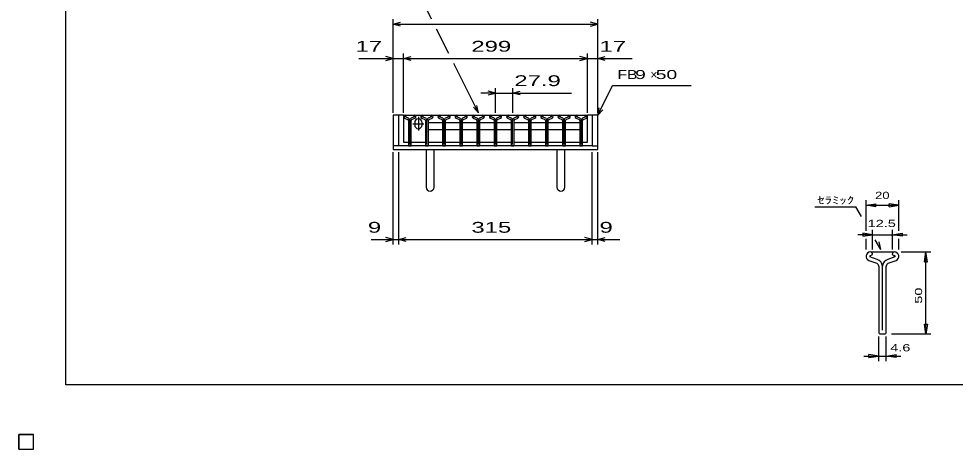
# Model space of a CAD drawing. Units: millimetres, scale not verified. Extents: x -1456 to 1389, y -1026 to 839.
# Drawn here: x -1456 to 68, y -1026 to -326 of the extents above; entities that cross this region are included whole.
import ezdxf
from ezdxf.enums import TextEntityAlignment as Align

# ---------------------------------------------------------------- set-up
doc = ezdxf.new("R2010")
doc.units = ezdxf.units.MM
doc.header["$LTSCALE"] = 8
for name, color, linetype, lineweight in [('0_2', 150, 'Continuous', 25), ('16', 3, 'Continuous', 25), ('19', 6, 'Continuous', 25), ('22', 2, 'Continuous', 25), ('32', 4, 'Continuous', 25)]:
    doc.layers.add(name, color=color, linetype=linetype, lineweight=lineweight)
doc.styles.add('ベクトル', font='')
doc.styles.get('ベクトル').set_extended_font_data('ベクトル')

msp = doc.modelspace()

# ---------------------------------------------------------------- linework, layer by layer
at = {"layer": '0_2'}
for p, q in [((-1379.2, -921.2), (-1379.2, 838.8)), ((1388.8, -921.2), (-1379.2, -921.2))]:
    msp.add_line(p, q, dxfattribs=at)
at = {"layer": '16'}
for p, q in [((-829.5, -482.7), (-530.5, -482.7)), ((-829.5, -482.7), (-829.5, -526.7)), ((-822.799, -487.228), (-827.119, -485.708)), ((-826.96, -485.013), (-825.52, -484.313)), ((-825.52, -484.313), (-825.52, -484.083)), ((-811.902, -485.708), (-816.222, -487.228)), ((-813.501, -484.083), (-813.501, -484.313)), ((-813.501, -484.313), (-812.061, -485.013)), ((-805.55, -485.7), (-805.55, -507.7)), ((-794.899, -487.228), (-799.219, -485.708)), ((-799.06, -485.013), (-797.62, -484.313)), ((-797.62, -484.313), (-797.62, -484.083)), ((-784.002, -485.708), (-788.322, -487.228)), ((-785.601, -484.083), (-785.601, -484.313)), ((-785.601, -484.313), (-784.161, -485.013)), ((-766.999, -487.228), (-771.319, -485.708)), ((-771.16, -485.013), (-769.72, -484.313)), ((-769.72, -484.313), (-769.72, -484.083)), ((-756.102, -485.708), (-760.422, -487.228)), ((-757.701, -484.083), (-757.701, -484.313)), ((-757.701, -484.313), (-756.261, -485.013)), ((-739.099, -487.228), (-743.419, -485.708)), ((-743.26, -485.013), (-741.82, -484.313)), ((-741.82, -484.313), (-741.82, -484.083)), ((-728.202, -485.708), (-732.522, -487.228)), ((-729.801, -484.083), (-729.801, -484.313)), ((-729.801, -484.313), (-728.361, -485.013)), ((-711.199, -487.228), (-715.519, -485.708)), ((-715.36, -485.013), (-713.92, -484.313)), ((-713.92, -484.313), (-713.92, -484.083)), ((-700.302, -485.708), (-704.622, -487.228)), ((-701.901, -484.083), (-701.901, -484.313)), ((-701.901, -484.313), (-700.461, -485.013)), ((-683.299, -487.228), (-687.619, -485.708)), ((-687.46, -485.013), (-686.02, -484.313)), ((-686.02, -484.313), (-686.02, -484.083)), ((-672.402, -485.708), (-676.722, -487.228)), ((-674.001, -484.083), (-674.001, -484.313)), ((-674.001, -484.313), (-672.561, -485.013)), ((-655.399, -487.228), (-659.719, -485.708)), ((-659.56, -485.013), (-658.12, -484.313)), ((-658.12, -484.313), (-658.12, -484.083)), ((-644.502, -485.708), (-648.822, -487.228)), ((-646.101, -484.083), (-646.101, -484.313)), ((-646.101, -484.313), (-644.661, -485.013)), ((-627.499, -487.228), (-631.819, -485.708)), ((-631.66, -485.013), (-630.22, -484.313)), ((-630.22, -484.313), (-630.22, -484.083)), ((-616.602, -485.708), (-620.922, -487.228)), ((-618.201, -484.083), (-618.201, -484.313)), ((-618.201, -484.313), (-616.761, -485.013)), ((-599.599, -487.228), (-603.919, -485.708)), ((-603.76, -485.013), (-602.32, -484.313)), ((-602.32, -484.313), (-602.32, -484.083)), ((-588.702, -485.708), (-593.022, -487.228)), ((-590.301, -484.083), (-590.301, -484.313)), ((-590.301, -484.313), (-588.861, -485.013)), ((-571.699, -487.228), (-576.019, -485.708)), ((-575.86, -485.013), (-574.42, -484.313)), ((-574.42, -484.313), (-574.42, -484.083)), ((-560.802, -485.708), (-565.122, -487.228)), ((-562.401, -484.083), (-562.401, -484.313)), ((-562.401, -484.313), (-560.961, -485.013)), ((-543.799, -487.228), (-548.119, -485.708)), ((-547.96, -485.013), (-546.52, -484.313)), ((-546.52, -484.313), (-546.52, -484.083)), ((-532.902, -485.708), (-537.222, -487.228)), ((-534.501, -484.083), (-534.501, -484.313)), ((-534.501, -484.313), (-533.061, -485.013)), ((-530.5, -526.7), (-530.5, -482.7)), ((-827.879, -487.879), (-823.009, -489.589)), ((-821.81, -491.292), (-821.81, -532.012)), ((-819.5, -530.41), (-819.5, -491.34)), ((-817.21, -532.012), (-817.21, -491.292)), ((-816.012, -489.589), (-811.142, -487.879)), ((-814.55, -496.7), (-796.55, -496.7)), ((-811.55, -494.7), (-811.55, -498.7)), ((-799.979, -487.879), (-795.109, -489.589)), ((-799.55, -498.7), (-799.55, -494.7)), ((-793.91, -491.292), (-793.91, -532.012)), ((-791.6, -530.41), (-791.6, -491.34)), ((-789.35, -495.7), (-788.35, -494.7)), ((-789.31, -532.012), (-789.31, -491.292)), ((-788.35, -494.7), (-766.95, -494.7)), ((-788.112, -489.589), (-783.242, -487.879)), ((-772.079, -487.879), (-767.209, -489.589)), ((-766.95, -494.7), (-765.95, -495.7)), ((-766.01, -491.292), (-766.01, -532.012)), ((-763.7, -530.41), (-763.7, -491.34)), ((-761.45, -495.7), (-760.45, -494.7)), ((-761.41, -532.012), (-761.41, -491.292)), ((-760.45, -494.7), (-739.05, -494.7)), ((-760.212, -489.589), (-755.342, -487.879)), ((-744.179, -487.879), (-739.309, -489.589)), ((-739.05, -494.7), (-738.05, -495.7)), ((-738.11, -491.292), (-738.11, -532.012)), ((-735.8, -530.41), (-735.8, -491.34)), ((-733.55, -495.7), (-732.55, -494.7)), ((-733.51, -532.012), (-733.51, -491.292)), ((-732.55, -494.7), (-711.15, -494.7)), ((-732.312, -489.589), (-727.442, -487.879)), ((-716.279, -487.879), (-711.409, -489.589)), ((-711.15, -494.7), (-710.15, -495.7)), ((-710.21, -491.292), (-710.21, -532.012)), ((-707.9, -530.41), (-707.9, -491.34)), ((-705.65, -495.7), (-704.65, -494.7)), ((-705.61, -532.012), (-705.61, -491.292)), ((-704.65, -494.7), (-683.25, -494.7)), ((-704.412, -489.589), (-699.542, -487.879)), ((-688.379, -487.879), (-683.509, -489.589)), ((-683.25, -494.7), (-682.25, -495.7)), ((-682.31, -491.292), (-682.31, -532.012)), ((-680, -530.41), (-680, -491.34)), ((-677.75, -495.7), (-676.75, -494.7)), ((-677.71, -532.012), (-677.71, -491.292)), ((-676.75, -494.7), (-655.35, -494.7)), ((-676.512, -489.589), (-671.642, -487.879)), ((-660.479, -487.879), (-655.609, -489.589)), ((-655.35, -494.7), (-654.35, -495.7)), ((-654.41, -491.292), (-654.41, -532.012)), ((-652.1, -530.41), (-652.1, -491.34)), ((-649.85, -495.7), (-648.85, -494.7)), ((-649.81, -532.012), (-649.81, -491.292)), ((-648.85, -494.7), (-627.45, -494.7)), ((-648.612, -489.589), (-643.742, -487.879)), ((-632.579, -487.879), (-627.709, -489.589)), ((-627.45, -494.7), (-626.45, -495.7)), ((-626.51, -491.292), (-626.51, -532.012)), ((-624.2, -530.41), (-624.2, -491.34)), ((-621.95, -495.7), (-620.95, -494.7)), ((-621.91, -532.012), (-621.91, -491.292)), ((-620.95, -494.7), (-599.55, -494.7)), ((-620.712, -489.589), (-615.842, -487.879)), ((-604.679, -487.879), (-599.809, -489.589)), ((-599.55, -494.7), (-598.55, -495.7)), ((-598.61, -491.292), (-598.61, -532.012)), ((-596.3, -530.41), (-596.3, -491.34)), ((-594.05, -495.7), (-593.05, -494.7)), ((-594.01, -532.012), (-594.01, -491.292)), ((-593.05, -494.7), (-571.65, -494.7)), ((-592.812, -489.589), (-587.942, -487.879)), ((-576.779, -487.879), (-571.909, -489.589)), ((-571.65, -494.7), (-570.65, -495.7)), ((-570.71, -491.292), (-570.71, -532.012)), ((-568.4, -530.41), (-568.4, -491.34)), ((-566.15, -495.7), (-565.15, -494.7)), ((-566.11, -532.012), (-566.11, -491.292)), ((-565.15, -494.7), (-543.75, -494.7)), ((-564.912, -489.589), (-560.042, -487.879)), ((-548.879, -487.879), (-544.009, -489.589)), ((-543.75, -494.7), (-542.75, -495.7)), ((-542.81, -491.292), (-542.81, -532.012)), ((-540.5, -530.41), (-540.5, -491.34)), ((-538.21, -532.012), (-538.21, -491.292)), ((-537.012, -489.589), (-532.142, -487.879)), ((-788.35, -506.7), (-789.35, -505.7)), ((-766.95, -506.7), (-788.35, -506.7)), ((-765.95, -505.7), (-766.95, -506.7)), ((-760.45, -506.7), (-761.45, -505.7)), ((-739.05, -506.7), (-760.45, -506.7)), ((-738.05, -505.7), (-739.05, -506.7)), ((-732.55, -506.7), (-733.55, -505.7)), ((-711.15, -506.7), (-732.55, -506.7)), ((-710.15, -505.7), (-711.15, -506.7)), ((-704.65, -506.7), (-705.65, -505.7)), ((-683.25, -506.7), (-704.65, -506.7)), ((-682.25, -505.7), (-683.25, -506.7)), ((-676.75, -506.7), (-677.75, -505.7)), ((-655.35, -506.7), (-676.75, -506.7)), ((-654.35, -505.7), (-655.35, -506.7)), ((-648.85, -506.7), (-649.85, -505.7)), ((-627.45, -506.7), (-648.85, -506.7)), ((-626.45, -505.7), (-627.45, -506.7)), ((-620.95, -506.7), (-621.95, -505.7)), ((-599.55, -506.7), (-620.95, -506.7)), ((-598.55, -505.7), (-599.55, -506.7)), ((-593.05, -506.7), (-594.05, -505.7)), ((-571.65, -506.7), (-593.05, -506.7)), ((-570.65, -505.7), (-571.65, -506.7)), ((-565.15, -506.7), (-566.15, -505.7)), ((-543.75, -506.7), (-565.15, -506.7)), ((-542.75, -505.7), (-543.75, -506.7)), ((-829.5, -526.7), (-821.8, -526.7)), ((-821.11, -532.712), (-817.91, -532.712)), ((-817.2, -526.7), (-793.9, -526.7)), ((-793.21, -532.712), (-790.01, -532.712)), ((-789.3, -526.7), (-766, -526.7)), ((-765.31, -532.712), (-762.11, -532.712)), ((-761.4, -526.7), (-738.1, -526.7)), ((-737.41, -532.712), (-734.21, -532.712)), ((-733.5, -526.7), (-710.2, -526.7)), ((-709.51, -532.712), (-706.31, -532.712)), ((-705.6, -526.7), (-682.3, -526.7)), ((-681.61, -532.712), (-678.41, -532.712)), ((-677.7, -526.7), (-654.4, -526.7)), ((-653.71, -532.712), (-650.51, -532.712)), ((-649.8, -526.7), (-626.5, -526.7)), ((-625.81, -532.712), (-622.61, -532.712)), ((-621.9, -526.7), (-598.6, -526.7)), ((-597.91, -532.712), (-594.71, -532.712)), ((-594, -526.7), (-570.7, -526.7)), ((-570.01, -532.712), (-566.81, -532.712)), ((-566.1, -526.7), (-542.8, -526.7)), ((-542.11, -532.712), (-538.91, -532.712)), ((-538.2, -526.7), (-530.5, -526.7)), ((-1456, -1002), (-1432, -1002)), ((-1456, -1026), (-1456, -1002)), ((-1456, -1002), (-1432, -1002)), ((-1456, -1026), (-1456, -1002)), ((-1456, -1002), (-1432, -1002)), ((-1456, -1026), (-1456, -1002)), ((-1456, -1002), (-1432, -1002)), ((-1456, -1026), (-1456, -1002)), ((-1456, -1002), (-1432, -1002)), ((-1456, -1026), (-1456, -1002)), ((-1432, -1026), (-1432, -1002)), ((-1432, -1026), (-1432, -1002)), ((-1432, -1026), (-1432, -1002)), ((-1432, -1026), (-1432, -1002)), ((-1432, -1026), (-1432, -1002)), ((-1456, -1026), (-1432, -1026)), ((-1456, -1026), (-1432, -1026)), ((-1456, -1026), (-1432, -1026)), ((-1456, -1026), (-1432, -1026)), ((-1456, -1026), (-1432, -1026))]:
    msp.add_line(p, q, dxfattribs=at)
for centre, radius, start, end in [((-826.81, -485.4), 2.7, 90.98, 246.68), ((-826.795, -485.416), 0.44, 111.91, 222.33), ((-826.969, -484.146), 1.45, 2.5, 85.55), ((-824.09, -491.643), 4.6, 3.78, 73.7), ((-814.931, -491.643), 4.6, 106.3, 176.22), ((-812.052, -484.146), 1.45, 94.45, 177.5), ((-812.211, -485.4), 2.7, 293.32, 89.02002), ((-812.226, -485.416), 0.44, 317.67, 68.08999), ((-798.91, -485.4), 2.7, 90.98, 246.68), ((-798.895, -485.416), 0.44, 111.91, 222.33), ((-799.069, -484.146), 1.45, 2.5, 85.55), ((-796.19, -491.643), 4.6, 3.78, 73.7), ((-787.031, -491.643), 4.6, 106.3, 176.22), ((-784.152, -484.146), 1.45, 94.45, 177.5), ((-784.311, -485.4), 2.7, 293.32, 89.02002), ((-784.326, -485.416), 0.44, 317.67, 68.08999), ((-771.01, -485.4), 2.7, 90.98, 246.68), ((-770.995, -485.416), 0.44, 111.91, 222.33), ((-771.169, -484.146), 1.45, 2.5, 85.55), ((-768.29, -491.643), 4.6, 3.78, 73.7), ((-759.131, -491.643), 4.6, 106.3, 176.22), ((-756.252, -484.146), 1.45, 94.45, 177.5), ((-756.411, -485.4), 2.7, 293.32, 89.02002), ((-756.426, -485.416), 0.44, 317.67, 68.08999), ((-743.11, -485.4), 2.7, 90.98, 246.68), ((-743.095, -485.416), 0.44, 111.91, 222.33), ((-743.269, -484.146), 1.45, 2.5, 85.55), ((-740.39, -491.643), 4.6, 3.78, 73.7), ((-731.231, -491.643), 4.6, 106.3, 176.22), ((-728.352, -484.146), 1.45, 94.45, 177.5), ((-728.511, -485.4), 2.7, 293.32, 89.02002), ((-728.526, -485.416), 0.44, 317.67, 68.08999), ((-715.21, -485.4), 2.7, 90.98, 246.68), ((-715.195, -485.416), 0.44, 111.91, 222.33), ((-715.369, -484.146), 1.45, 2.5, 85.55), ((-712.49, -491.643), 4.6, 3.78, 73.7), ((-703.331, -491.643), 4.6, 106.3, 176.22), ((-700.452, -484.146), 1.45, 94.45, 177.5), ((-700.611, -485.4), 2.7, 293.32, 89.02002), ((-700.626, -485.416), 0.44, 317.67, 68.08999), ((-687.31, -485.4), 2.7, 90.98, 246.68), ((-687.295, -485.416), 0.44, 111.91, 222.33), ((-687.469, -484.146), 1.45, 2.5, 85.55), ((-684.59, -491.643), 4.6, 3.78, 73.7), ((-675.431, -491.643), 4.6, 106.3, 176.22), ((-672.552, -484.146), 1.45, 94.45, 177.5), ((-672.711, -485.4), 2.7, 293.32, 89.02002), ((-672.726, -485.416), 0.44, 317.67, 68.08999), ((-659.41, -485.4), 2.7, 90.98, 246.68), ((-659.395, -485.416), 0.44, 111.91, 222.33), ((-659.569, -484.146), 1.45, 2.5, 85.55), ((-656.69, -491.643), 4.6, 3.78, 73.7), ((-647.531, -491.643), 4.6, 106.3, 176.22), ((-644.652, -484.146), 1.45, 94.45, 177.5), ((-644.811, -485.4), 2.7, 293.32, 89.02002), ((-644.826, -485.416), 0.44, 317.67, 68.08999), ((-631.51, -485.4), 2.7, 90.98, 246.68), ((-631.495, -485.416), 0.44, 111.91, 222.33), ((-631.669, -484.146), 1.45, 2.5, 85.55), ((-628.79, -491.643), 4.6, 3.78, 73.7), ((-619.631, -491.643), 4.6, 106.3, 176.22), ((-616.752, -484.146), 1.45, 94.45, 177.5), ((-616.911, -485.4), 2.7, 293.32, 89.02002), ((-616.926, -485.416), 0.44, 317.67, 68.08999), ((-603.61, -485.4), 2.7, 90.98, 246.68), ((-603.595, -485.416), 0.44, 111.91, 222.33), ((-603.769, -484.146), 1.45, 2.5, 85.55), ((-600.89, -491.643), 4.6, 3.78, 73.7), ((-591.731, -491.643), 4.6, 106.3, 176.22), ((-588.852, -484.146), 1.45, 94.45, 177.5), ((-589.011, -485.4), 2.7, 293.32, 89.02002), ((-589.026, -485.416), 0.44, 317.67, 68.08999), ((-575.71, -485.4), 2.7, 90.98, 246.68), ((-575.695, -485.416), 0.44, 111.91, 222.33), ((-575.869, -484.146), 1.45, 2.5, 85.55), ((-572.99, -491.643), 4.6, 3.78, 73.7), ((-563.831, -491.643), 4.6, 106.3, 176.22), ((-560.952, -484.146), 1.45, 94.45, 177.5), ((-561.111, -485.4), 2.7, 293.32, 89.02002), ((-561.126, -485.416), 0.44, 317.67, 68.08999), ((-547.81, -485.4), 2.7, 90.98, 246.68), ((-547.795, -485.416), 0.44, 111.91, 222.33), ((-547.969, -484.146), 1.45, 2.5, 85.55), ((-545.09, -491.643), 4.6, 3.78, 73.7), ((-535.931, -491.643), 4.6, 106.3, 176.22), ((-533.052, -484.146), 1.45, 94.45, 177.5), ((-533.211, -485.4), 2.7, 293.32, 89.02002), ((-533.226, -485.416), 0.44, 317.67, 68.08999), ((-823.609, -491.289), 1.8, 0, 70.58), ((-815.412, -491.289), 1.8, 109.42, 180), ((-805.55, -494.7), 6, 0, 180), ((-805.55, -498.7), 6, 180, 0), ((-795.709, -491.289), 1.8, 0, 70.58), ((-787.512, -491.289), 1.8, 109.42, 180), ((-767.809, -491.289), 1.8, 0, 70.58), ((-759.612, -491.289), 1.8, 109.42, 180), ((-739.909, -491.289), 1.8, 0, 70.58), ((-731.712, -491.289), 1.8, 109.42, 180), ((-712.009, -491.289), 1.8, 0, 70.58), ((-703.812, -491.289), 1.8, 109.42, 180), ((-684.109, -491.289), 1.8, 0, 70.58), ((-675.912, -491.289), 1.8, 109.42, 180), ((-656.209, -491.289), 1.8, 0, 70.58), ((-648.012, -491.289), 1.8, 109.42, 180), ((-628.309, -491.289), 1.8, 0, 70.58), ((-620.112, -491.289), 1.8, 109.42, 180), ((-600.409, -491.289), 1.8, 0, 70.58), ((-592.212, -491.289), 1.8, 109.42, 180), ((-572.509, -491.289), 1.8, 0, 70.58), ((-564.312, -491.289), 1.8, 109.42, 180), ((-544.609, -491.289), 1.8, 0, 70.58), ((-536.412, -491.289), 1.8, 109.42, 180), ((-821.11, -532.012), 0.7, 180, 270), ((-817.91, -532.012), 0.7, 270, 0), ((-793.21, -532.012), 0.7, 180, 270), ((-790.01, -532.012), 0.7, 270, 0), ((-765.31, -532.012), 0.7, 180, 270), ((-762.11, -532.012), 0.7, 270, 0), ((-737.41, -532.012), 0.7, 180, 270), ((-734.21, -532.012), 0.7, 270, 0), ((-709.51, -532.012), 0.7, 180, 270), ((-706.31, -532.012), 0.7, 270, 0), ((-681.61, -532.012), 0.7, 180, 270), ((-678.41, -532.012), 0.7, 270, 0), ((-653.71, -532.012), 0.7, 180, 270), ((-650.51, -532.012), 0.7, 270, 0), ((-625.81, -532.012), 0.7, 180, 270), ((-622.61, -532.012), 0.7, 270, 0), ((-597.91, -532.012), 0.7, 180, 270), ((-594.71, -532.012), 0.7, 270, 0), ((-570.01, -532.012), 0.7, 180, 270), ((-566.81, -532.012), 0.7, 270, 0), ((-542.11, -532.012), 0.7, 180, 270), ((-538.91, -532.012), 0.7, 270, 0)]:
    msp.add_arc(centre, radius, start, end, dxfattribs=at)
at = {"layer": '19'}
for p, q in [((-829.5, -482.7), (-846.5, -482.7)), ((-846.5, -482.7), (-846.5, -538.7)), ((-837.5, -532.7), (-837.5, -482.7)), ((-513.5, -482.7), (-530.5, -482.7)), ((-522.5, -482.7), (-522.5, -532.7)), ((-513.5, -538.7), (-513.5, -482.7)), ((-837.5, -532.7), (-846.5, -532.7)), ((-522.5, -532.7), (-837.5, -532.7)), ((-522.5, -532.7), (-513.5, -532.7)), ((-846.5, -538.7), (-513.5, -538.7)), ((-793, -538.7), (-793, -599.81)), ((-780, -599.81), (-780, -538.7)), ((-580, -538.7), (-580, -599.81)), ((-567, -599.81), (-567, -538.7))]:
    msp.add_line(p, q, dxfattribs=at)
for centre in [(-786.5, -599.81), (-573.5, -599.81)]:
    msp.add_arc(centre, 6.5, 180, 0, dxfattribs=at)
at = {"layer": '22', "color": 4}
for p, q in [((-783.9, -326.7), (-803.9, -286.7)), ((-846.5, -478.7), (-846.5, -326.7)), ((-846.5, -334.7), (-834.5, -331.5)), ((-834.5, -337.9), (-846.5, -334.7)), ((-846.5, -334.7), (-513.5, -334.7)), ((-513.5, -334.7), (-525.5, -331.5)), ((-525.5, -337.9), (-513.5, -334.7)), ((-513.5, -478.7), (-513.5, -326.7)), ((-755.9, -382.7), (-775.9, -342.7)), ((-902.5, -390.7), (-846.5, -390.7)), ((-846.5, -390.7), (-858.5, -387.5)), ((-858.5, -393.9), (-846.5, -390.7)), ((-846.5, -478.7), (-846.5, -382.7)), ((-846.5, -390.7), (-829.5, -390.7)), ((-829.5, -478.7), (-829.5, -382.7)), ((-829.5, -390.7), (-817.5, -387.5)), ((-817.5, -393.9), (-829.5, -390.7)), ((-829.5, -390.7), (-530.5, -390.7)), ((-530.5, -390.7), (-542.5, -387.5)), ((-542.5, -393.9), (-530.5, -390.7)), ((-530.5, -478.7), (-530.5, -382.7)), ((-530.5, -390.7), (-513.5, -390.7)), ((-513.5, -478.7), (-513.5, -382.7)), ((-513.5, -390.7), (-501.5, -387.5)), ((-501.5, -393.9), (-513.5, -390.7)), ((-513.5, -390.7), (-457.5, -390.7)), ((-707.9, -478.7), (-747.9, -398.7)), ((-680, -478.7), (-680, -438.7)), ((-652.1, -438.7), (-652.1, -478.7)), ((-513.5, -482.7), (-489.5, -434.7)), ((-489.5, -434.7), (-361.5, -434.7)), ((-680, -446.7), (-704, -446.7)), ((-680, -446.7), (-692, -443.5)), ((-692, -449.9), (-680, -446.7)), ((-680, -446.7), (-652.1, -446.7)), ((-652.1, -446.7), (-640.1, -443.5)), ((-640.1, -449.9), (-652.1, -446.7)), ((-652.1, -446.7), (-556.1, -446.7)), ((-707.9, -478.7), (-715.9, -469.9)), ((-707.9, -478.7), (-710.3, -467.02)), ((-513.5, -482.7), (-511.1, -471.02)), ((-513.5, -482.7), (-505.5, -473.9)), ((-846.5, -693.1), (-846.5, -542.7)), ((-837.5, -693.1), (-837.5, -542.7)), ((-522.5, -693.1), (-522.5, -542.7)), ((-513.5, -693.1), (-513.5, -542.7)), ((-882.5, -685.1), (-846.5, -685.1)), ((-846.5, -685.1), (-858.5, -681.9)), ((-858.5, -688.3), (-846.5, -685.1)), ((-846.5, -685.1), (-837.5, -685.1)), ((-837.5, -685.1), (-825.5, -681.9)), ((-825.5, -688.3), (-837.5, -685.1)), ((-837.5, -685.1), (-522.5, -685.1)), ((-522.5, -685.1), (-534.5, -681.9)), ((-534.5, -688.3), (-522.5, -685.1)), ((-522.5, -685.1), (-513.5, -685.1)), ((-513.5, -685.1), (-501.5, -681.9)), ((-501.5, -688.3), (-513.5, -685.1)), ((-513.5, -685.1), (-477.5, -685.1))]:
    msp.add_line(p, q, dxfattribs=at)
at = {"layer": '22'}
for p, q in [((-1432, -1002), (-1456, -1002)), ((-1456, -1002), (-1456, -1026)), ((-1432, -1002), (-1456, -1002)), ((-1456, -1002), (-1456, -1026)), ((-1432, -1002), (-1456, -1002)), ((-1456, -1002), (-1456, -1026)), ((-1432, -1026), (-1432, -1002)), ((-1432, -1026), (-1432, -1002)), ((-1432, -1026), (-1432, -1002)), ((-1456, -1026), (-1432, -1026)), ((-1456, -1026), (-1432, -1026)), ((-1456, -1026), (-1432, -1026))]:
    msp.add_line(p, q, dxfattribs=at)
at = {"layer": '32'}
for p, q in [((-76.8, -670.8), (-76.8, -621.2)), ((-23.467, -670.8), (-23.467, -621.2)), ((-160.267, -631.6), (-93.6, -631.6)), ((-84.267, -647.6), (-93.6, -631.6)), ((-76.8, -629.2), (-60.8, -626.8)), ((-60.8, -631.6), (-76.8, -629.2)), ((-76.8, -629.2), (-23.467, -629.2)), ((-60.8, -631.6), (-60.8, -626.8)), ((-23.467, -629.2), (-39.467, -626.8)), ((-39.467, -631.6), (-39.467, -626.8)), ((-39.467, -631.6), (-23.467, -629.2)), ((-66.133, -701.2), (-66.133, -669.2)), ((-34.133, -669.2), (-34.133, -701.2)), ((-66.133, -677.2), (-90.133, -677.2)), ((-66.133, -677.2), (-82.133, -674.8)), ((-82.133, -674.8), (-82.133, -679.6)), ((-82.133, -679.6), (-66.133, -677.2)), ((-76.8, -701.2), (-76.8, -683.6)), ((-66.133, -677.2), (-34.133, -677.2)), ((-52.8, -701.2), (-62.133, -685.2)), ((-34.133, -677.2), (-18.133, -674.8)), ((-18.133, -679.6), (-34.133, -677.2)), ((-34.133, -677.2), (-10.133, -677.2)), ((-23.467, -701.2), (-23.467, -683.6)), ((-18.133, -674.8), (-18.133, -679.6)), ((-52.8, -701.2), (-55.733, -688.667)), ((-58.93, -717.275), (-70.45, -713.222)), ((-70.027, -711.367), (-66.187, -709.5)), ((-68.56, -705.2), (-31.093, -705.2)), ((-66.187, -709.5), (-66.187, -708.887)), ((-29.871, -713.222), (-41.391, -717.275)), ((-34.135, -708.887), (-34.135, -709.5)), ((-34.135, -709.5), (-30.295, -711.367)), ((-19.467, -705.2), (28.533, -705.2)), ((18.133, -721.2), (20.533, -705.2)), ((22.933, -721.2), (20.533, -705.2)), ((20.533, -838.534), (20.533, -705.2)), ((-72.477, -719.012), (-59.49, -723.572)), ((-56.294, -728.111), (-56.294, -836.698)), ((-50.133, -832.427), (-50.133, -728.24)), ((-44.027, -836.698), (-44.027, -728.111)), ((-40.832, -723.572), (-27.845, -719.012)), ((18.133, -721.2), (22.933, -721.2)), ((20.533, -838.534), (18.133, -822.534)), ((18.133, -822.534), (22.933, -822.534)), ((22.933, -822.534), (20.533, -838.534)), ((-56.267, -882.534), (-56.267, -842.534)), ((-54.427, -838.565), (-45.894, -838.565)), ((-44, -882.534), (-44, -842.534)), ((-35.467, -838.534), (28.533, -838.534)), ((-80.267, -874.534), (-56.267, -874.534)), ((-56.267, -874.534), (-72.267, -872.134)), ((-72.267, -876.934), (-72.267, -872.134)), ((-72.267, -876.934), (-56.267, -874.534)), ((-56.267, -874.534), (-44, -874.534)), ((-44, -874.534), (-28, -872.134)), ((-28, -876.934), (-44, -874.534)), ((-44, -874.534), (-20, -874.534)), ((-28, -876.934), (-28, -872.134))]:
    msp.add_line(p, q, dxfattribs=at)
for centre, radius, start, end in [((-69.627, -712.4), 7.2, 90.98, 246.68), ((-69.586, -712.444), 1.173, 111.91, 222.33), ((-70.05, -709.056), 3.867, 2.5, 85.55), ((-30.272, -709.056), 3.867, 94.45, 177.5), ((-30.695, -712.4), 7.2, 293.32, 89.02002), ((-30.736, -712.444), 1.173, 317.67, 68.08999), ((-61.09, -728.105), 4.8, 0, 70.58), ((-62.373, -729.049), 12.267, 3.78, 73.7), ((-37.948, -729.049), 12.267, 106.3, 176.22), ((-39.232, -728.105), 4.8, 109.42, 180), ((-54.427, -836.698), 1.867, 180, 270), ((-45.894, -836.698), 1.867, 270, 0)]:
    msp.add_arc(centre, radius, start, end, dxfattribs=at)

# ---------------------------------------------------------------- texts
at = {"layer": '22', "style": 'ベクトル'}
for s, height, width, p in [(' 17 ', 17.6, 1.65, (-918.5, -370.7)), (' 299 ', 17.6, 1.65, (-730, -370.7)), (' 17 ', 17.6, 1.65, (-521.5, -370.7)), ('FB', 14.66, 1.3, (-481.5, -416.7)), (' 9 ', 14.66, 1.6, (-461.5, -416.7)), (' 50 ', 14.66, 1.6, (-427.9, -416.7)), (' 27.9 ', 17.6, 1.65, (-660.1, -426.7)), (' 9 ', 17.6, 1.65, (-898.5, -665.1)), (' 315 ', 17.6, 1.65, (-730, -665.1)), (' 9 ', 17.6, 1.65, (-521.5, -665.1))]:
    msp.add_text(s, height=height, dxfattribs=dict(at, width=width)).set_placement(p, align=Align.MIDDLE_LEFT)
msp.add_text('×', height=14.66, dxfattribs=at).set_placement((-427.9, -416.7), align=Align.MIDDLE_LEFT)
at = {"layer": '32', "color": 2, "style": 'ベクトル'}
for s, width, p in [('20', 1.35, (-62.133, -613.2)), ('ｾﾗﾐｯｸ', 1.5, (-156.267, -621.2)), ('12.5', 1.5, (-74.133, -658.8)), (' 4.6 ', 1.5, (-44, -860.934))]:
    msp.add_text(s, height=11.73, dxfattribs=dict(at, width=width)).set_placement(p, align=Align.MIDDLE_LEFT)
at = {"layer": '32', "color": 2, "style": 'ベクトル', "width": 1.5}
msp.add_text(' 50 ', height=11.73, rotation=90, dxfattribs=at).set_placement((8.533, -795.867), align=Align.MIDDLE_LEFT)

doc.saveas('drawing.dxf')
